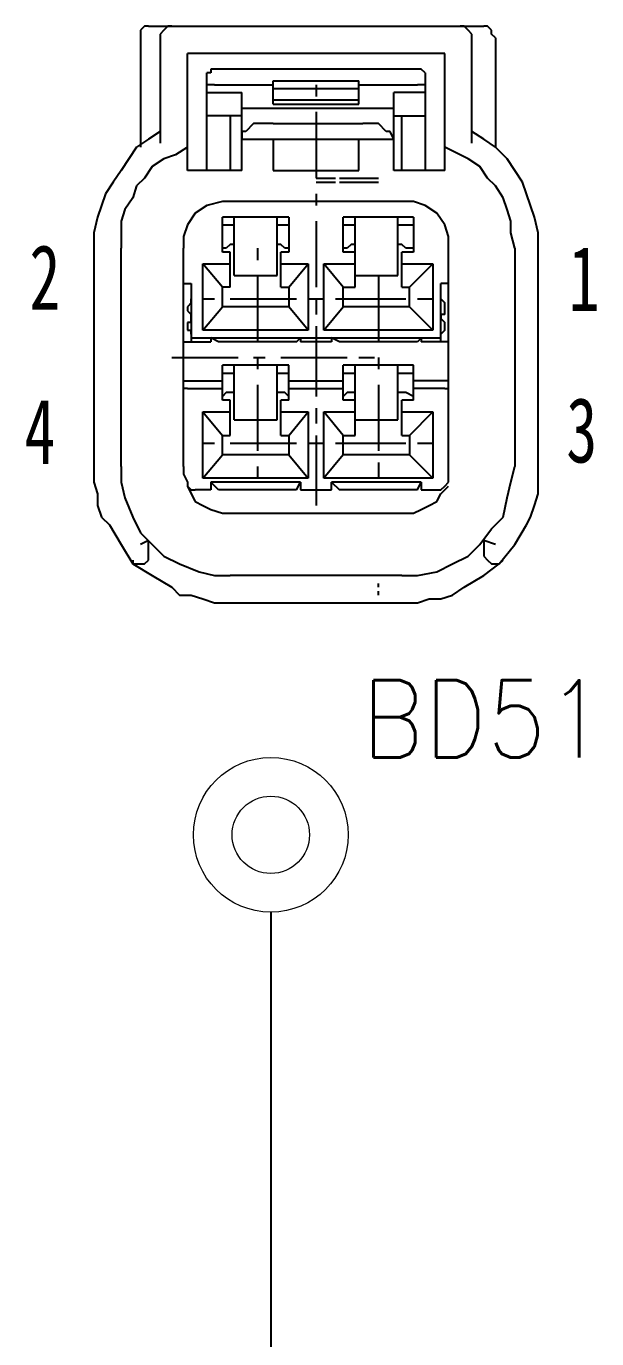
# Model space of a CAD drawing. Header units: inches. Extents: x 47316 to 59086, y 3141 to 11743.
# Drawn here: x 52927.03 to 52945.46, y 5908.73 to 5951.18 of the extents above; entities that cross this region are included whole.
import ezdxf

# ---------------------------------------------------------------- set-up
doc = ezdxf.new("R2010")
doc.units = ezdxf.units.IN
doc.header["$MEASUREMENT"] = 0
doc.layers.add('P', color=250, linetype='Continuous', lineweight=100)
doc.styles.add('MtX_FangSong_GB2312_1', font='')
doc.styles.get("Standard").update_dxf_attribs({"font": ''})
doc.styles.get('MtX_FangSong_GB2312_1').set_extended_font_data('FangSong_GB2312', bold=True)
doc.styles.get('Standard').set_extended_font_data('SimSun')
doc.linetypes.add('_VH_OTCON', pattern='A,0.0001,[7,VeSys.shx,S=0.1,R=0,X=0,Y=0],-0.4,[7,VeSys.shx,S=0.1,R=0,X=0,Y=0],-0.4,["X",Standard,S=1,R=0,X=-0.5,Y=-0.5],-0.0001,[7,VeSys.shx,S=0.1,R=0,X=0,Y=0],-0.4', length=1.2002)

msp = doc.modelspace()

# ---------------------------------------------------------------- linework, layer by layer
at = {"color": 0, "linetype": '_VH_OTCON', "ltscale": 5}
msp.add_line((52934.929, 5922.529), (52934.929, 5887.029), dxfattribs=at)
at = {"color": 0, "linetype": 'Continuous', "lineweight": 15}
for radius in [2.5, 1.25]:
    msp.add_circle((52934.929, 5925.029), radius, dxfattribs=at)
at = {"layer": 'P', "color": 0, "linetype": 'Continuous', "lineweight": -3}
for p, q in [((52930.846, 5951.177), (52930.72, 5951.051)), ((52930.972, 5951.177), (52930.846, 5951.177)), ((52930.972, 5951.177), (52941.808, 5951.177)), ((52931.602, 5951.177), (52931.476, 5951.051)), ((52931.728, 5951.177), (52931.602, 5951.177)), ((52941.178, 5951.177), (52941.052, 5951.177)), ((52941.304, 5951.051), (52941.178, 5951.177)), ((52941.934, 5951.177), (52941.808, 5951.177)), ((52942.06, 5951.051), (52941.934, 5951.177)), ((52930.72, 5951.051), (52930.72, 5950.925)), ((52930.72, 5950.925), (52930.72, 5950.799)), ((52930.72, 5950.799), (52930.72, 5947.271)), ((52931.476, 5951.051), (52931.35, 5950.925)), ((52931.35, 5950.925), (52931.35, 5950.799)), ((52931.35, 5950.799), (52931.35, 5947.397)), ((52941.43, 5950.925), (52941.304, 5951.051)), ((52941.43, 5950.799), (52941.43, 5950.925)), ((52941.43, 5947.397), (52941.43, 5950.799)), ((52942.06, 5950.925), (52942.06, 5951.051)), ((52942.186, 5950.799), (52942.06, 5950.925)), ((52942.186, 5950.799), (52942.186, 5947.271)), ((52940.548, 5950.295), (52932.232, 5950.295)), ((52932.232, 5946.515), (52932.232, 5950.295)), ((52940.548, 5946.515), (52940.548, 5950.295)), ((52932.988, 5949.665), (52932.862, 5949.665)), ((52932.862, 5946.515), (52932.862, 5949.665)), ((52933.114, 5949.791), (52932.988, 5949.791)), ((52932.988, 5949.791), (52932.988, 5949.665)), ((52939.666, 5949.791), (52933.114, 5949.791)), ((52935.004, 5948.657), (52935.004, 5949.413)), ((52935.004, 5949.413), (52937.776, 5949.413)), ((52937.776, 5948.657), (52937.776, 5949.413)), ((52939.792, 5949.791), (52939.666, 5949.791)), ((52939.918, 5949.665), (52939.792, 5949.791)), ((52939.918, 5949.665), (52939.918, 5949.665)), ((52939.918, 5949.665), (52939.918, 5946.515)), ((52933.114, 5949.287), (52932.862, 5949.287)), ((52932.862, 5949.035), (52933.618, 5949.035)), ((52933.114, 5949.287), (52935.004, 5949.287)), ((52933.618, 5949.035), (52933.996, 5949.035)), ((52933.996, 5946.515), (52933.996, 5949.035)), ((52935.004, 5949.161), (52937.776, 5949.161)), ((52936.39, 5949.287), (52936.39, 5948.909)), ((52937.776, 5949.287), (52939.666, 5949.287)), ((52939.162, 5949.035), (52938.91, 5949.035)), ((52938.91, 5946.515), (52938.91, 5949.035)), ((52939.918, 5949.035), (52939.162, 5949.035)), ((52939.918, 5949.287), (52939.666, 5949.287)), ((52937.776, 5948.783), (52935.004, 5948.783)), ((52935.004, 5948.657), (52937.776, 5948.657)), ((52933.996, 5948.279), (52932.862, 5948.279)), ((52933.618, 5948.279), (52933.618, 5946.515)), ((52933.996, 5948.531), (52934.5, 5948.531)), ((52934.5, 5948.531), (52935.004, 5948.531)), ((52935.004, 5948.531), (52937.902, 5948.531)), ((52936.39, 5948.405), (52936.39, 5946.263)), ((52937.902, 5948.531), (52938.406, 5948.531)), ((52938.406, 5948.531), (52938.91, 5948.531)), ((52938.91, 5948.279), (52939.918, 5948.279)), ((52939.162, 5946.515), (52939.162, 5948.279)), ((52931.35, 5947.775), (52930.972, 5947.523)), ((52934.122, 5947.775), (52933.996, 5947.775)), ((52933.996, 5947.775), (52933.996, 5947.523)), ((52934.374, 5948.027), (52934.122, 5947.775)), ((52934.626, 5948.027), (52934.374, 5948.027)), ((52935.004, 5948.027), (52934.626, 5948.027)), ((52935.004, 5948.027), (52937.902, 5948.027)), ((52938.154, 5948.027), (52937.902, 5948.027)), ((52938.406, 5948.027), (52938.154, 5948.027)), ((52938.658, 5947.775), (52938.406, 5948.027)), ((52938.784, 5947.775), (52938.658, 5947.775)), ((52938.91, 5947.523), (52938.784, 5947.775)), ((52941.808, 5947.523), (52941.43, 5947.775)), ((52930.972, 5947.523), (52930.594, 5947.271)), ((52933.996, 5947.523), (52938.91, 5947.523)), ((52935.004, 5947.523), (52935.004, 5946.515)), ((52937.776, 5946.515), (52937.776, 5947.523)), ((52942.186, 5947.271), (52941.808, 5947.523)), ((52930.342, 5946.893), (52930.09, 5946.515)), ((52930.594, 5947.271), (52930.342, 5946.893)), ((52931.476, 5946.893), (52931.098, 5946.641)), ((52931.854, 5947.019), (52931.476, 5946.893)), ((52932.232, 5947.271), (52931.854, 5947.019)), ((52941.052, 5947.019), (52940.548, 5947.271)), ((52941.304, 5946.893), (52941.052, 5947.019)), ((52941.682, 5946.641), (52941.304, 5946.893)), ((52942.564, 5946.893), (52942.186, 5947.271)), ((52942.816, 5946.515), (52942.564, 5946.893)), ((52930.09, 5946.515), (52929.838, 5946.137)), ((52931.098, 5946.641), (52930.846, 5946.263)), ((52933.996, 5946.515), (52932.232, 5946.515)), ((52935.004, 5946.515), (52937.776, 5946.515)), ((52940.548, 5946.515), (52938.91, 5946.515)), ((52941.934, 5946.263), (52941.682, 5946.641)), ((52943.068, 5946.137), (52942.816, 5946.515)), ((52929.838, 5946.137), (52929.586, 5945.759)), ((52930.594, 5946.011), (52930.468, 5945.633)), ((52930.846, 5946.263), (52930.594, 5946.011)), ((52936.39, 5946.263), (52937.02, 5946.263)), ((52936.39, 5946.137), (52937.02, 5946.137)), ((52937.146, 5946.263), (52937.398, 5946.263)), ((52937.146, 5946.137), (52937.398, 5946.137)), ((52937.398, 5946.263), (52937.65, 5946.263)), ((52937.398, 5946.137), (52937.65, 5946.137)), ((52937.65, 5946.263), (52938.406, 5946.263)), ((52937.65, 5946.137), (52938.406, 5946.137)), ((52942.186, 5946.011), (52941.934, 5946.263)), ((52942.438, 5945.633), (52942.186, 5946.011)), ((52943.194, 5945.759), (52943.068, 5946.137)), ((52929.586, 5945.759), (52929.46, 5945.381)), ((52930.468, 5945.633), (52930.216, 5945.255)), ((52936.39, 5945.759), (52936.39, 5945.381)), ((52942.564, 5945.255), (52942.438, 5945.633)), ((52943.32, 5945.381), (52943.194, 5945.759)), ((52929.46, 5945.381), (52929.334, 5945.003)), ((52930.216, 5945.255), (52930.09, 5944.877)), ((52932.862, 5945.381), (52932.484, 5945.129)), ((52933.366, 5945.507), (52932.862, 5945.381)), ((52933.618, 5945.507), (52933.366, 5945.507)), ((52939.162, 5945.507), (52933.618, 5945.507)), ((52939.54, 5945.507), (52939.162, 5945.507)), ((52939.918, 5945.381), (52939.54, 5945.507)), ((52940.296, 5945.129), (52939.918, 5945.381)), ((52942.69, 5944.877), (52942.564, 5945.255)), ((52943.446, 5945.003), (52943.32, 5945.381)), ((52929.334, 5945.003), (52929.208, 5944.499)), ((52930.09, 5944.877), (52930.09, 5944.499)), ((52932.232, 5944.751), (52932.106, 5944.373)), ((52932.484, 5945.129), (52932.232, 5944.751)), ((52933.366, 5943.869), (52933.366, 5945.003)), ((52935.508, 5945.003), (52933.366, 5945.003)), ((52933.366, 5944.751), (52933.744, 5944.751)), ((52933.744, 5943.113), (52933.744, 5945.003)), ((52935.13, 5943.113), (52935.13, 5945.003)), ((52935.13, 5944.751), (52935.508, 5944.751)), ((52935.508, 5945.003), (52935.508, 5943.869)), ((52936.39, 5944.877), (52936.39, 5942.735)), ((52937.272, 5943.869), (52937.272, 5945.003)), ((52939.54, 5945.003), (52937.272, 5945.003)), ((52937.272, 5944.751), (52937.65, 5944.751)), ((52937.65, 5943.113), (52937.65, 5945.003)), ((52939.036, 5943.113), (52939.036, 5945.003)), ((52939.036, 5944.751), (52939.54, 5944.751)), ((52939.54, 5945.003), (52939.54, 5943.869)), ((52940.548, 5944.751), (52940.296, 5945.129)), ((52940.674, 5944.373), (52940.548, 5944.751)), ((52942.69, 5944.499), (52942.69, 5944.877)), ((52943.572, 5944.499), (52943.446, 5945.003)), ((52929.208, 5944.499), (52929.208, 5943.995)), ((52930.09, 5944.499), (52930.09, 5943.995)), ((52932.106, 5944.373), (52932.106, 5943.995)), ((52940.674, 5943.995), (52940.674, 5944.373)), ((52942.816, 5943.995), (52942.69, 5944.499)), ((52943.572, 5943.995), (52943.572, 5944.499)), ((52929.208, 5943.995), (52929.208, 5936.939)), ((52930.09, 5936.939), (52930.09, 5943.995)), ((52932.106, 5936.939), (52932.106, 5943.995)), ((52933.492, 5943.995), (52933.366, 5943.995)), ((52933.618, 5944.121), (52933.492, 5943.995)), ((52933.744, 5944.121), (52933.618, 5944.121)), ((52934.5, 5943.995), (52934.5, 5943.617)), ((52935.256, 5944.121), (52935.13, 5944.121)), ((52935.382, 5943.995), (52935.256, 5944.121)), ((52935.508, 5943.995), (52935.382, 5943.995)), ((52937.398, 5943.995), (52937.272, 5943.995)), ((52937.524, 5944.121), (52937.398, 5943.995)), ((52937.65, 5944.121), (52937.524, 5944.121)), ((52939.162, 5944.121), (52939.036, 5944.121)), ((52939.288, 5943.995), (52939.162, 5944.121)), ((52939.54, 5943.995), (52939.288, 5943.995)), ((52940.674, 5936.939), (52940.674, 5943.995)), ((52942.816, 5943.995), (52942.816, 5936.939)), ((52943.572, 5936.939), (52943.572, 5943.995)), ((52932.736, 5941.349), (52932.736, 5943.491)), ((52932.736, 5943.491), (52933.618, 5943.491)), ((52933.366, 5942.735), (52932.736, 5943.491)), ((52933.618, 5943.869), (52933.366, 5943.869)), ((52933.618, 5942.735), (52933.618, 5943.869)), ((52935.508, 5943.869), (52935.256, 5943.869)), ((52935.256, 5942.735), (52935.256, 5943.869)), ((52935.256, 5943.491), (52936.138, 5943.491)), ((52935.508, 5942.735), (52936.138, 5943.491)), ((52936.138, 5943.491), (52936.138, 5941.349)), ((52936.642, 5941.349), (52936.642, 5943.491)), ((52937.272, 5942.735), (52936.642, 5943.491)), ((52936.642, 5943.491), (52937.65, 5943.491)), ((52937.65, 5943.869), (52937.272, 5943.869)), ((52937.65, 5942.735), (52937.65, 5943.869)), ((52939.54, 5943.869), (52939.162, 5943.869)), ((52939.162, 5942.735), (52939.162, 5943.869)), ((52939.162, 5943.491), (52940.17, 5943.491)), ((52939.414, 5942.735), (52940.17, 5943.491)), ((52940.17, 5943.491), (52940.17, 5941.349)), ((52933.744, 5943.113), (52935.13, 5943.113)), ((52934.5, 5943.113), (52934.5, 5940.971)), ((52937.65, 5943.113), (52939.036, 5943.113)), ((52938.406, 5943.113), (52938.406, 5940.971)), ((52932.106, 5942.861), (52932.358, 5942.861)), ((52932.358, 5942.861), (52932.358, 5940.971)), ((52933.366, 5942.105), (52933.366, 5942.735)), ((52933.618, 5942.735), (52933.366, 5942.735)), ((52935.256, 5942.735), (52935.508, 5942.735)), ((52935.508, 5942.735), (52935.508, 5942.105)), ((52937.272, 5942.105), (52937.272, 5942.735)), ((52937.272, 5942.735), (52937.65, 5942.735)), ((52939.162, 5942.735), (52939.414, 5942.735)), ((52939.414, 5942.105), (52939.414, 5942.735)), ((52940.422, 5940.971), (52940.422, 5942.861)), ((52940.674, 5942.861), (52940.422, 5942.861)), ((52932.358, 5942.231), (52932.232, 5942.105)), ((52932.358, 5942.231), (52932.358, 5942.357)), ((52932.736, 5942.357), (52933.114, 5942.357)), ((52933.618, 5942.357), (52935.76, 5942.357)), ((52936.138, 5942.357), (52936.642, 5942.357)), ((52936.39, 5942.357), (52936.39, 5941.853)), ((52937.02, 5942.357), (52939.288, 5942.357)), ((52939.666, 5942.357), (52940.17, 5942.357)), ((52940.422, 5942.357), (52940.548, 5942.231)), ((52940.548, 5942.105), (52940.548, 5942.231)), ((52932.232, 5942.105), (52932.232, 5942.105)), ((52932.232, 5942.105), (52932.232, 5941.979)), ((52932.232, 5941.979), (52932.358, 5941.853)), ((52932.358, 5941.853), (52932.358, 5941.853)), ((52932.358, 5941.727), (52932.358, 5941.853)), ((52932.736, 5941.349), (52933.366, 5942.105)), ((52935.508, 5942.105), (52933.366, 5942.105)), ((52936.138, 5941.349), (52935.508, 5942.105)), ((52936.642, 5941.349), (52937.272, 5942.105)), ((52939.414, 5942.105), (52937.272, 5942.105)), ((52940.17, 5941.349), (52939.414, 5942.105)), ((52940.422, 5941.853), (52940.422, 5941.727)), ((52940.548, 5941.853), (52940.422, 5941.853)), ((52940.548, 5941.979), (52940.548, 5942.105)), ((52940.548, 5942.105), (52940.548, 5942.105)), ((52940.548, 5941.853), (52940.548, 5941.979)), ((52932.358, 5941.601), (52932.232, 5941.601)), ((52932.232, 5941.601), (52932.232, 5941.475)), ((52932.232, 5941.475), (52932.232, 5941.349)), ((52932.232, 5941.349), (52932.358, 5941.349)), ((52932.358, 5941.601), (52932.358, 5941.727)), ((52932.358, 5941.223), (52932.358, 5941.349)), ((52936.138, 5941.349), (52932.736, 5941.349)), ((52936.39, 5941.475), (52936.39, 5939.207)), ((52940.17, 5941.349), (52936.642, 5941.349)), ((52940.422, 5941.727), (52940.548, 5941.601)), ((52940.548, 5941.349), (52940.422, 5941.223)), ((52940.548, 5941.475), (52940.548, 5941.601)), ((52940.548, 5941.601), (52940.548, 5941.601)), ((52940.548, 5941.349), (52940.548, 5941.475)), ((52940.548, 5941.349), (52940.548, 5941.349)), ((52932.106, 5940.971), (52932.988, 5940.971)), ((52932.358, 5941.097), (52940.422, 5941.097)), ((52933.24, 5940.971), (52932.988, 5941.097)), ((52932.988, 5941.097), (52932.988, 5940.971)), ((52935.76, 5940.971), (52933.24, 5940.971)), ((52935.76, 5940.971), (52935.886, 5941.097)), ((52935.886, 5941.097), (52935.886, 5940.971)), ((52936.894, 5940.971), (52935.886, 5940.971)), ((52936.894, 5941.097), (52936.894, 5940.971)), ((52937.146, 5940.971), (52936.894, 5941.097)), ((52939.666, 5940.971), (52937.146, 5940.971)), ((52939.792, 5941.097), (52939.666, 5940.971)), ((52939.792, 5941.097), (52939.792, 5940.971)), ((52940.674, 5940.971), (52939.792, 5940.971)), ((52931.728, 5940.467), (52933.87, 5940.467)), ((52935.508, 5940.215), (52933.366, 5940.215)), ((52933.366, 5939.081), (52933.366, 5940.215)), ((52933.744, 5938.451), (52933.744, 5940.215)), ((52934.374, 5940.467), (52934.752, 5940.467)), ((52934.5, 5940.467), (52934.5, 5940.089)), ((52935.13, 5938.451), (52935.13, 5940.215)), ((52935.256, 5940.467), (52937.398, 5940.467)), ((52935.508, 5939.081), (52935.508, 5940.215)), ((52939.54, 5940.215), (52937.272, 5940.215)), ((52937.272, 5939.081), (52937.272, 5940.215)), ((52937.65, 5938.451), (52937.65, 5940.215)), ((52937.776, 5940.467), (52938.28, 5940.467)), ((52938.406, 5940.467), (52938.406, 5940.089)), ((52939.036, 5938.451), (52939.036, 5940.215)), ((52939.54, 5939.081), (52939.54, 5940.215)), ((52932.106, 5939.585), (52932.106, 5939.711)), ((52932.106, 5939.711), (52933.366, 5939.711)), ((52933.366, 5939.963), (52933.744, 5939.963)), ((52935.13, 5939.963), (52935.508, 5939.963)), ((52935.508, 5939.711), (52937.272, 5939.711)), ((52937.272, 5939.963), (52937.65, 5939.963)), ((52939.036, 5939.963), (52939.54, 5939.963)), ((52940.674, 5939.711), (52939.54, 5939.711)), ((52940.674, 5939.585), (52940.674, 5939.711)), ((52932.106, 5939.459), (52932.106, 5939.585)), ((52932.232, 5939.459), (52932.106, 5939.459)), ((52932.232, 5939.459), (52932.232, 5939.459)), ((52932.232, 5939.459), (52933.366, 5939.459)), ((52933.492, 5939.333), (52933.366, 5939.207)), ((52933.618, 5939.333), (52933.492, 5939.333)), ((52933.744, 5939.333), (52933.618, 5939.333)), ((52934.5, 5939.585), (52934.5, 5937.443)), ((52935.256, 5939.333), (52935.13, 5939.333)), ((52935.382, 5939.333), (52935.256, 5939.333)), ((52935.508, 5939.207), (52935.382, 5939.333)), ((52935.508, 5939.459), (52937.272, 5939.459)), ((52937.398, 5939.333), (52937.272, 5939.207)), ((52937.524, 5939.333), (52937.398, 5939.333)), ((52937.65, 5939.333), (52937.524, 5939.333)), ((52938.406, 5939.585), (52938.406, 5937.443)), ((52939.162, 5939.333), (52939.036, 5939.333)), ((52939.288, 5939.333), (52939.162, 5939.333)), ((52939.54, 5939.207), (52939.288, 5939.333)), ((52940.548, 5939.459), (52939.54, 5939.459)), ((52940.548, 5939.459), (52940.674, 5939.459)), ((52940.674, 5939.459), (52940.674, 5939.585)), ((52940.674, 5939.459), (52940.674, 5939.459)), ((52933.618, 5939.081), (52933.366, 5939.081)), ((52933.618, 5937.947), (52933.618, 5939.081)), ((52935.508, 5939.081), (52935.256, 5939.081)), ((52935.256, 5937.947), (52935.256, 5939.081)), ((52936.39, 5938.829), (52936.39, 5938.325)), ((52937.65, 5939.081), (52937.272, 5939.081)), ((52937.65, 5937.947), (52937.65, 5939.081)), ((52939.54, 5939.081), (52939.162, 5939.081)), ((52939.162, 5937.947), (52939.162, 5939.081)), ((52932.736, 5936.561), (52932.736, 5938.703)), ((52932.736, 5938.703), (52933.366, 5937.947)), ((52932.736, 5938.703), (52933.618, 5938.703)), ((52933.744, 5938.451), (52935.13, 5938.451)), ((52935.256, 5938.703), (52936.138, 5938.703)), ((52935.508, 5937.947), (52936.138, 5938.703)), ((52936.138, 5938.703), (52936.138, 5936.561)), ((52936.642, 5936.561), (52936.642, 5938.703)), ((52937.272, 5937.947), (52936.642, 5938.703)), ((52936.642, 5938.703), (52937.65, 5938.703)), ((52937.65, 5938.451), (52939.036, 5938.451)), ((52939.162, 5938.703), (52940.17, 5938.703)), ((52939.414, 5937.947), (52940.17, 5938.703)), ((52940.17, 5938.703), (52940.17, 5936.561)), ((52933.366, 5937.947), (52933.618, 5937.947)), ((52933.366, 5937.317), (52933.366, 5937.947)), ((52935.256, 5937.947), (52935.508, 5937.947)), ((52935.508, 5937.947), (52935.508, 5937.317)), ((52936.39, 5937.947), (52936.39, 5935.679)), ((52937.272, 5937.317), (52937.272, 5937.947)), ((52937.272, 5937.947), (52937.65, 5937.947)), ((52939.162, 5937.947), (52939.414, 5937.947)), ((52939.414, 5937.947), (52939.414, 5937.317)), ((52932.736, 5937.695), (52933.114, 5937.695)), ((52933.618, 5937.695), (52935.76, 5937.695)), ((52936.138, 5937.695), (52936.642, 5937.695)), ((52937.02, 5937.695), (52939.288, 5937.695)), ((52939.666, 5937.695), (52940.17, 5937.695)), ((52932.736, 5936.561), (52933.366, 5937.317)), ((52935.508, 5937.317), (52933.366, 5937.317)), ((52935.508, 5937.317), (52936.138, 5936.561)), ((52937.272, 5937.317), (52936.642, 5936.561)), ((52939.414, 5937.317), (52937.272, 5937.317)), ((52939.414, 5937.317), (52940.17, 5936.561)), ((52929.208, 5936.939), (52929.208, 5936.435)), ((52930.09, 5936.939), (52930.09, 5936.435)), ((52932.106, 5936.939), (52932.106, 5936.687)), ((52932.106, 5936.687), (52932.232, 5936.435)), ((52934.5, 5936.939), (52934.5, 5936.561)), ((52938.406, 5937.065), (52938.406, 5936.561)), ((52940.674, 5936.687), (52940.674, 5936.939)), ((52940.674, 5936.435), (52940.674, 5936.687)), ((52942.69, 5936.435), (52942.816, 5936.939)), ((52943.572, 5936.435), (52943.572, 5936.939)), ((52929.208, 5936.435), (52929.334, 5936.057)), ((52930.09, 5936.435), (52930.216, 5935.931)), ((52932.232, 5936.435), (52932.232, 5936.309)), ((52932.232, 5936.309), (52932.358, 5936.183)), ((52932.232, 5936.309), (52932.358, 5936.057)), ((52936.138, 5936.561), (52932.736, 5936.561)), ((52935.886, 5936.435), (52932.988, 5936.435)), ((52932.988, 5936.435), (52932.988, 5936.183)), ((52933.24, 5936.183), (52932.988, 5936.435)), ((52935.76, 5936.183), (52935.886, 5936.435)), ((52935.886, 5936.435), (52935.886, 5936.183)), ((52940.17, 5936.561), (52936.642, 5936.561)), ((52939.792, 5936.435), (52936.894, 5936.435)), ((52936.894, 5936.183), (52936.894, 5936.435)), ((52936.894, 5936.435), (52937.146, 5936.183)), ((52939.666, 5936.183), (52939.792, 5936.435)), ((52939.792, 5936.435), (52939.792, 5936.183)), ((52940.422, 5936.183), (52940.548, 5936.309)), ((52940.422, 5936.057), (52940.674, 5936.309)), ((52940.548, 5936.309), (52940.674, 5936.435)), ((52942.564, 5935.931), (52942.69, 5936.435)), ((52943.572, 5936.057), (52943.572, 5936.435)), ((52929.334, 5936.057), (52929.334, 5935.679)), ((52930.216, 5935.931), (52930.468, 5935.301)), ((52932.358, 5936.183), (52932.484, 5936.183)), ((52932.358, 5936.057), (52932.484, 5935.805)), ((52932.988, 5936.183), (52932.484, 5936.183)), ((52935.76, 5936.183), (52933.24, 5936.183)), ((52935.886, 5936.183), (52936.894, 5936.183)), ((52939.666, 5936.183), (52937.146, 5936.183)), ((52939.792, 5936.183), (52940.296, 5936.183)), ((52940.296, 5936.183), (52940.422, 5936.183)), ((52940.296, 5935.805), (52940.422, 5936.057)), ((52942.438, 5935.301), (52942.564, 5935.931)), ((52943.446, 5935.679), (52943.572, 5936.057)), ((52929.334, 5935.679), (52929.46, 5935.301)), ((52932.484, 5935.805), (52932.736, 5935.679)), ((52932.736, 5935.679), (52932.988, 5935.553)), ((52932.988, 5935.553), (52933.366, 5935.427)), ((52933.366, 5935.427), (52933.618, 5935.427)), ((52933.618, 5935.427), (52939.162, 5935.427)), ((52939.162, 5935.427), (52939.54, 5935.427)), ((52939.54, 5935.427), (52939.792, 5935.553)), ((52939.792, 5935.553), (52940.044, 5935.679)), ((52940.044, 5935.679), (52940.296, 5935.805)), ((52943.32, 5935.301), (52943.446, 5935.679)), ((52929.46, 5935.301), (52929.712, 5935.049)), ((52929.712, 5935.049), (52930.09, 5934.419)), ((52930.468, 5935.301), (52930.72, 5934.797)), ((52942.06, 5934.923), (52942.438, 5935.301)), ((52942.816, 5934.419), (52943.194, 5935.049)), ((52943.194, 5935.049), (52943.32, 5935.301)), ((52930.72, 5934.797), (52931.098, 5934.419)), ((52941.682, 5934.419), (52942.06, 5934.923)), ((52930.09, 5934.419), (52930.468, 5933.789)), ((52930.972, 5934.545), (52930.72, 5934.419)), ((52930.972, 5934.167), (52930.972, 5934.545)), ((52930.972, 5934.041), (52930.972, 5934.167)), ((52931.098, 5934.419), (52931.476, 5934.041)), ((52941.304, 5934.041), (52941.682, 5934.419)), ((52942.186, 5934.419), (52941.808, 5934.545)), ((52941.808, 5934.545), (52941.808, 5934.167)), ((52941.808, 5934.167), (52941.808, 5934.041)), ((52942.312, 5933.789), (52942.816, 5934.419)), ((52930.468, 5933.915), (52930.468, 5933.789)), ((52930.468, 5933.789), (52931.098, 5933.411)), ((52930.468, 5933.789), (52930.72, 5933.789)), ((52930.72, 5933.789), (52930.846, 5933.789)), ((52930.846, 5933.789), (52930.972, 5933.915)), ((52930.972, 5933.915), (52930.972, 5934.041)), ((52931.476, 5934.041), (52931.98, 5933.789)), ((52931.98, 5933.789), (52932.61, 5933.537)), ((52940.296, 5933.537), (52940.8, 5933.789)), ((52940.8, 5933.789), (52941.304, 5934.041)), ((52941.808, 5934.041), (52941.934, 5933.915)), ((52941.808, 5933.411), (52942.312, 5933.789)), ((52941.934, 5933.915), (52942.06, 5933.789)), ((52942.06, 5933.789), (52942.186, 5933.789)), ((52942.186, 5933.789), (52942.312, 5933.789)), ((52942.312, 5933.789), (52942.438, 5933.915)), ((52931.098, 5933.411), (52931.728, 5933.033)), ((52932.61, 5933.537), (52933.114, 5933.411)), ((52933.114, 5933.411), (52933.618, 5933.411)), ((52939.162, 5933.411), (52933.618, 5933.411)), ((52939.162, 5933.411), (52939.666, 5933.411)), ((52939.666, 5933.411), (52940.296, 5933.537)), ((52941.178, 5933.033), (52941.808, 5933.411)), ((52931.728, 5933.033), (52931.98, 5932.781)), ((52938.406, 5933.033), (52938.406, 5933.159)), ((52938.406, 5932.781), (52938.406, 5932.907)), ((52940.8, 5932.781), (52941.178, 5933.033)), ((52931.98, 5932.781), (52932.358, 5932.781)), ((52932.358, 5932.781), (52932.736, 5932.655)), ((52932.736, 5932.655), (52933.114, 5932.529)), ((52933.114, 5932.529), (52933.618, 5932.529)), ((52933.618, 5932.529), (52939.162, 5932.529)), ((52933.618, 5932.529), (52939.162, 5932.529)), ((52939.162, 5932.529), (52939.666, 5932.529)), ((52939.666, 5932.529), (52940.044, 5932.655)), ((52940.044, 5932.655), (52940.422, 5932.655)), ((52940.422, 5932.655), (52940.8, 5932.781))]:
    msp.add_line(p, q, dxfattribs=at)

# ---------------------------------------------------------------- texts
at = {"color": 0, "lineweight": -3, "style": 'MtX_FangSong_GB2312_1', "width": 0.7}
for s, p in [('2', (52927.129, 5942.011)), ('1', (52944.557, 5941.967)), ('4', (52926.967, 5937.026)), ('3', (52944.479, 5937.07))]:
    msp.add_text(s, height=2.1, dxfattribs=at).set_placement(p)
at = {"color": 21, "linetype": 'Continuous', "lineweight": 15, "insert": (52937.858, 5930.029), "char_height": 2.5, "width": 8.78571, "attachment_point": 1}
msp.add_mtext('\\Fromans.shx;\\W0.9000000000;\\T1.0000000000;\\o\\lBD51', dxfattribs=at)

doc.saveas('drawing.dxf')
